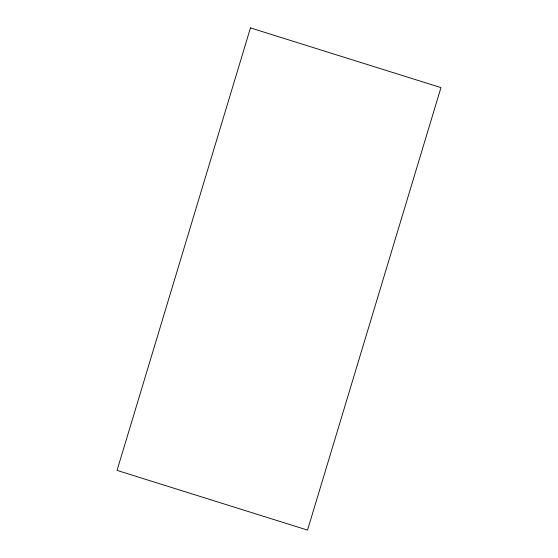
<?xml version="1.0" encoding="UTF-8"?>
<svg xmlns="http://www.w3.org/2000/svg" width="558" height="558" viewBox="0 0 558 558"><rect width="100%" height="100%" fill="white"/><g stroke="black" fill="none" stroke-linecap="round" stroke-linejoin="round"><path stroke-width="0.84" d="M250.465 27.9L117.041 470.394L307.535 530.1L440.96 87.606L250.465 27.9"/></g></svg>
